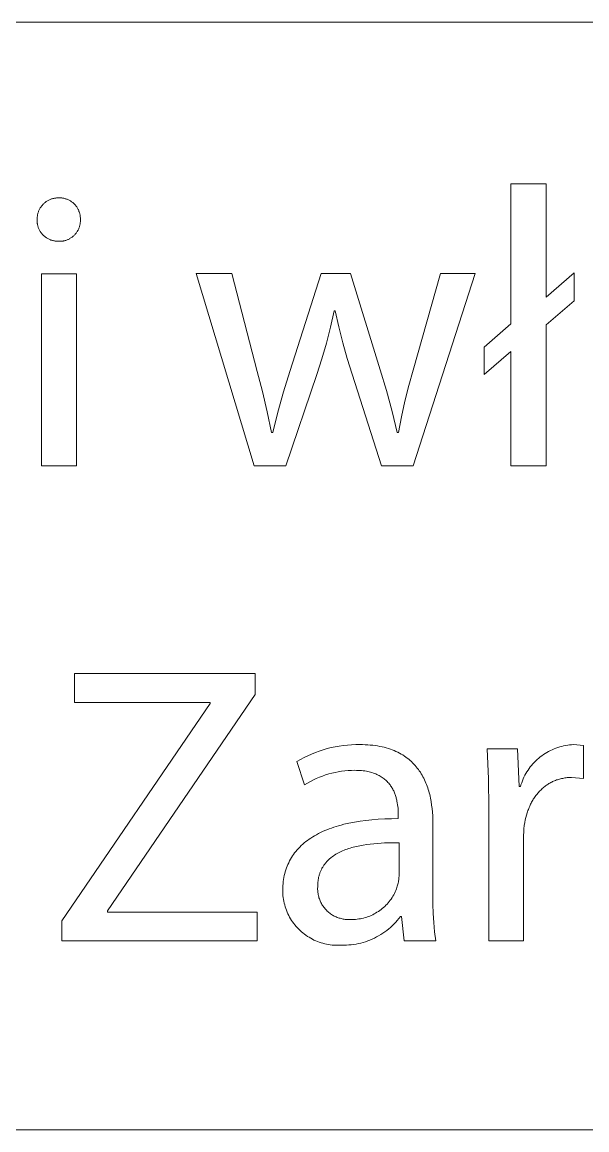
# Model space of a CAD drawing. Header units: millimetres. Extents: x 3269 to 7089, y 1744 to 4413.
# Drawn here: x 6441.5 to 6495.9, y 1743.8 to 1850.5 of the extents above; entities that cross this region are included whole.
import ezdxf

# ---------------------------------------------------------------- set-up
doc = ezdxf.new("R2010")
doc.units = ezdxf.units.MM
doc.header["$MEASUREMENT"] = 0
doc.layers.add('Domyślny', color=7, linetype='Continuous', true_color=0x000000)

msp = doc.modelspace()

# ---------------------------------------------------------------- linework, layer by layer
at = {"layer": 'Domyślny', "color": 18, "lineweight": 15, "true_color": 0x000000}
for p, q in [((5644.93, 1850.54), (7084.91, 1850.54)), ((6488.6, 1821.48), (6488.6, 1834.95)), ((6488.6, 1834.95), (6491.99, 1834.95)), ((6491.99, 1834.95), (6491.99, 1824.04)), ((6443.32, 1832.76), (6443.36, 1832.81)), ((6443.36, 1832.81), (6443.41, 1832.87)), ((6443.41, 1832.87), (6443.45, 1832.92)), ((6443.45, 1832.92), (6443.5, 1832.98)), ((6443.5, 1832.98), (6443.55, 1833.03)), ((6443.55, 1833.03), (6443.6, 1833.07)), ((6443.6, 1833.07), (6443.65, 1833.12)), ((6443.65, 1833.12), (6443.71, 1833.17)), ((6443.71, 1833.17), (6443.77, 1833.21)), ((6443.77, 1833.21), (6443.82, 1833.25)), ((6443.82, 1833.25), (6443.88, 1833.29)), ((6443.88, 1833.29), (6443.94, 1833.33)), ((6443.94, 1833.33), (6444, 1833.36)), ((6444, 1833.36), (6444.07, 1833.39)), ((6444.07, 1833.39), (6444.13, 1833.42)), ((6444.13, 1833.42), (6444.2, 1833.45)), ((6444.2, 1833.45), (6444.26, 1833.48)), ((6444.26, 1833.48), (6444.33, 1833.5)), ((6444.33, 1833.5), (6444.4, 1833.52)), ((6444.4, 1833.52), (6444.46, 1833.54)), ((6444.46, 1833.54), (6444.53, 1833.56)), ((6444.53, 1833.56), (6444.6, 1833.57)), ((6444.6, 1833.57), (6444.67, 1833.58)), ((6444.67, 1833.58), (6444.74, 1833.59)), ((6444.74, 1833.59), (6444.81, 1833.6)), ((6444.81, 1833.6), (6444.88, 1833.6)), ((6444.88, 1833.6), (6444.95, 1833.61)), ((6444.95, 1833.61), (6445.02, 1833.61)), ((6445.02, 1833.61), (6445.09, 1833.61)), ((6445.09, 1833.61), (6445.16, 1833.61)), ((6445.16, 1833.61), (6445.23, 1833.6)), ((6445.23, 1833.6), (6445.3, 1833.6)), ((6445.3, 1833.6), (6445.37, 1833.59)), ((6445.37, 1833.59), (6445.44, 1833.58)), ((6445.44, 1833.58), (6445.51, 1833.57)), ((6445.51, 1833.57), (6445.57, 1833.55)), ((6445.57, 1833.55), (6445.64, 1833.53)), ((6445.64, 1833.53), (6445.71, 1833.51)), ((6445.71, 1833.51), (6445.77, 1833.49)), ((6445.77, 1833.49), (6445.84, 1833.47)), ((6445.84, 1833.47), (6445.9, 1833.44)), ((6445.9, 1833.44), (6445.97, 1833.41)), ((6445.97, 1833.41), (6446.03, 1833.38)), ((6446.03, 1833.38), (6446.09, 1833.35)), ((6446.09, 1833.35), (6446.15, 1833.31)), ((6446.15, 1833.31), (6446.21, 1833.27)), ((6446.21, 1833.27), (6446.26, 1833.23)), ((6446.26, 1833.23), (6446.32, 1833.19)), ((6446.32, 1833.19), (6446.37, 1833.15)), ((6446.37, 1833.15), (6446.43, 1833.1)), ((6446.43, 1833.1), (6446.48, 1833.06)), ((6446.48, 1833.06), (6446.53, 1833.01)), ((6446.53, 1833.01), (6446.58, 1832.96)), ((6446.58, 1832.96), (6446.62, 1832.91)), ((6446.62, 1832.91), (6446.67, 1832.85)), ((6446.67, 1832.85), (6446.71, 1832.8)), ((6442.94, 1831.71), (6442.95, 1831.78)), ((6442.95, 1831.78), (6442.96, 1831.85)), ((6442.96, 1831.85), (6442.97, 1831.92)), ((6442.97, 1831.92), (6442.98, 1831.99)), ((6442.98, 1831.99), (6443, 1832.06)), ((6443, 1832.06), (6443.01, 1832.12)), ((6443.01, 1832.12), (6443.03, 1832.19)), ((6443.03, 1832.19), (6443.06, 1832.26)), ((6443.06, 1832.26), (6443.08, 1832.33)), ((6443.08, 1832.33), (6443.11, 1832.39)), ((6443.11, 1832.39), (6443.14, 1832.45)), ((6443.14, 1832.45), (6443.17, 1832.52)), ((6443.17, 1832.52), (6443.21, 1832.58)), ((6443.21, 1832.58), (6443.24, 1832.64)), ((6443.24, 1832.64), (6443.28, 1832.7)), ((6443.28, 1832.7), (6443.32, 1832.76)), ((6446.71, 1832.8), (6446.75, 1832.74)), ((6446.75, 1832.74), (6446.79, 1832.68)), ((6446.79, 1832.68), (6446.82, 1832.62)), ((6446.82, 1832.62), (6446.86, 1832.56)), ((6446.86, 1832.56), (6446.89, 1832.5)), ((6446.89, 1832.5), (6446.92, 1832.44)), ((6446.92, 1832.44), (6446.95, 1832.38)), ((6446.95, 1832.38), (6446.97, 1832.31)), ((6446.97, 1832.31), (6447, 1832.25)), ((6447, 1832.25), (6447.02, 1832.18)), ((6447.02, 1832.18), (6447.04, 1832.11)), ((6447.04, 1832.11), (6447.05, 1832.05)), ((6447.05, 1832.05), (6447.07, 1831.98)), ((6447.07, 1831.98), (6447.08, 1831.91)), ((6447.08, 1831.91), (6447.09, 1831.84)), ((6447.09, 1831.84), (6447.09, 1831.77)), ((6447.09, 1831.77), (6447.1, 1831.7)), ((6442.94, 1831.64), (6442.94, 1831.71)), ((6442.94, 1831.57), (6442.94, 1831.64)), ((6442.94, 1831.49), (6442.94, 1831.57)), ((6442.94, 1831.43), (6442.94, 1831.49)), ((6442.94, 1831.36), (6442.94, 1831.43)), ((6442.94, 1831.29), (6442.94, 1831.36)), ((6442.95, 1831.22), (6442.94, 1831.29)), ((6442.95, 1831.15), (6442.95, 1831.22)), ((6442.97, 1831.09), (6442.95, 1831.15)), ((6442.98, 1831.02), (6442.97, 1831.09)), ((6442.99, 1830.95), (6442.98, 1831.02)), ((6443.01, 1830.89), (6442.99, 1830.95)), ((6443.03, 1830.82), (6443.01, 1830.89)), ((6443.05, 1830.75), (6443.03, 1830.82)), ((6443.08, 1830.69), (6443.05, 1830.75)), ((6443.1, 1830.63), (6443.08, 1830.69)), ((6446.96, 1830.69), (6446.94, 1830.62)), ((6446.99, 1830.75), (6446.96, 1830.69)), ((6447.01, 1830.82), (6446.99, 1830.75)), ((6447.03, 1830.88), (6447.01, 1830.82)), ((6447.04, 1830.95), (6447.03, 1830.88)), ((6447.06, 1831.02), (6447.04, 1830.95)), ((6447.07, 1831.08), (6447.06, 1831.02)), ((6447.08, 1831.15), (6447.07, 1831.08)), ((6447.09, 1831.22), (6447.08, 1831.15)), ((6447.1, 1831.29), (6447.09, 1831.22)), ((6447.1, 1831.7), (6447.1, 1831.63)), ((6447.1, 1831.63), (6447.1, 1831.56)), ((6447.1, 1831.56), (6447.1, 1831.49)), ((6447.1, 1831.49), (6447.1, 1831.43)), ((6447.1, 1831.43), (6447.1, 1831.36)), ((6447.1, 1831.36), (6447.1, 1831.29)), ((6443.13, 1830.56), (6443.1, 1830.63)), ((6443.16, 1830.5), (6443.13, 1830.56)), ((6443.19, 1830.44), (6443.16, 1830.5)), ((6443.23, 1830.38), (6443.19, 1830.44)), ((6443.27, 1830.33), (6443.23, 1830.38)), ((6443.3, 1830.27), (6443.27, 1830.33)), ((6443.34, 1830.21), (6443.3, 1830.27)), ((6443.39, 1830.16), (6443.34, 1830.21)), ((6443.43, 1830.11), (6443.39, 1830.16)), ((6443.48, 1830.06), (6443.43, 1830.11)), ((6443.53, 1830.01), (6443.48, 1830.06)), ((6443.57, 1829.96), (6443.53, 1830.01)), ((6443.63, 1829.92), (6443.57, 1829.96)), ((6443.68, 1829.87), (6443.63, 1829.92)), ((6443.73, 1829.83), (6443.68, 1829.87)), ((6443.79, 1829.79), (6443.73, 1829.83)), ((6443.84, 1829.75), (6443.79, 1829.79)), ((6443.9, 1829.72), (6443.84, 1829.75)), ((6443.96, 1829.68), (6443.9, 1829.72)), ((6444.02, 1829.65), (6443.96, 1829.68)), ((6444.08, 1829.62), (6444.02, 1829.65)), ((6444.15, 1829.59), (6444.08, 1829.62)), ((6445.95, 1829.61), (6445.89, 1829.59)), ((6446.01, 1829.64), (6445.95, 1829.61)), ((6446.07, 1829.68), (6446.01, 1829.64)), ((6446.13, 1829.71), (6446.07, 1829.68)), ((6446.19, 1829.75), (6446.13, 1829.71)), ((6446.25, 1829.78), (6446.19, 1829.75)), ((6446.3, 1829.82), (6446.25, 1829.78)), ((6446.36, 1829.87), (6446.3, 1829.82)), ((6446.41, 1829.91), (6446.36, 1829.87)), ((6446.46, 1829.96), (6446.41, 1829.91)), ((6446.51, 1830), (6446.46, 1829.96)), ((6446.56, 1830.05), (6446.51, 1830)), ((6446.61, 1830.1), (6446.56, 1830.05)), ((6446.65, 1830.16), (6446.61, 1830.1)), ((6446.69, 1830.21), (6446.65, 1830.16)), ((6446.73, 1830.27), (6446.69, 1830.21)), ((6446.77, 1830.32), (6446.73, 1830.27)), ((6446.81, 1830.38), (6446.77, 1830.32)), ((6446.84, 1830.44), (6446.81, 1830.38)), ((6446.88, 1830.5), (6446.84, 1830.44)), ((6446.91, 1830.56), (6446.88, 1830.5)), ((6446.94, 1830.62), (6446.91, 1830.56)), ((6444.21, 1829.57), (6444.15, 1829.59)), ((6444.27, 1829.54), (6444.21, 1829.57)), ((6444.34, 1829.52), (6444.27, 1829.54)), ((6444.41, 1829.5), (6444.34, 1829.52)), ((6444.47, 1829.49), (6444.41, 1829.5)), ((6444.54, 1829.47), (6444.47, 1829.49)), ((6444.61, 1829.46), (6444.54, 1829.47)), ((6444.67, 1829.45), (6444.61, 1829.46)), ((6444.74, 1829.44), (6444.67, 1829.45)), ((6444.81, 1829.44), (6444.74, 1829.44)), ((6444.88, 1829.43), (6444.81, 1829.44)), ((6444.95, 1829.43), (6444.88, 1829.43)), ((6445.02, 1829.43), (6444.95, 1829.43)), ((6445.09, 1829.43), (6445.02, 1829.43)), ((6445.15, 1829.43), (6445.09, 1829.43)), ((6445.22, 1829.43), (6445.15, 1829.43)), ((6445.29, 1829.44), (6445.22, 1829.43)), ((6445.36, 1829.44), (6445.29, 1829.44)), ((6445.43, 1829.45), (6445.36, 1829.44)), ((6445.49, 1829.46), (6445.43, 1829.45)), ((6445.56, 1829.48), (6445.49, 1829.46)), ((6445.63, 1829.5), (6445.56, 1829.48)), ((6445.69, 1829.51), (6445.63, 1829.5)), ((6445.76, 1829.54), (6445.69, 1829.51)), ((6445.82, 1829.56), (6445.76, 1829.54)), ((6445.89, 1829.59), (6445.82, 1829.56)), ((6443.35, 1826.3), (6446.72, 1826.3)), ((6443.35, 1807.8), (6443.35, 1826.3)), ((6446.72, 1826.3), (6446.72, 1807.8)), ((6463.86, 1807.8), (6458.26, 1826.31)), ((6458.26, 1826.31), (6461.71, 1826.31)), ((6461.71, 1826.31), (6464.15, 1816.89)), ((6467.28, 1816.87), (6470.32, 1826.31)), ((6470.32, 1826.31), (6473.14, 1826.31)), ((6473.14, 1826.31), (6476, 1817.05)), ((6479.19, 1817.02), (6481.82, 1826.31)), ((6485.15, 1826.31), (6479.19, 1807.8)), ((6481.82, 1826.31), (6485.15, 1826.31)), ((6491.99, 1824.04), (6494.7, 1826.38)), ((6494.7, 1826.38), (6494.7, 1823.7)), ((6494.7, 1823.7), (6491.99, 1821.36)), ((6471.57, 1822.71), (6471.21, 1821.16)), ((6471.65, 1822.71), (6471.57, 1822.71)), ((6472, 1821.17), (6471.65, 1822.71)), ((6471.21, 1821.16), (6470.82, 1819.62)), ((6472.39, 1819.64), (6472, 1821.17)), ((6486.01, 1819.22), (6488.6, 1821.48)), ((6491.99, 1821.36), (6491.99, 1807.8)), ((6470.82, 1819.62), (6470.38, 1818.1)), ((6472.82, 1818.13), (6472.39, 1819.64)), ((6486.01, 1816.59), (6486.01, 1819.22)), ((6470.38, 1818.1), (6469.9, 1816.59)), ((6473.3, 1816.63), (6472.82, 1818.13)), ((6488.6, 1818.8), (6486.01, 1816.59)), ((6488.6, 1807.8), (6488.6, 1818.8)), ((6464.15, 1816.89), (6464.66, 1814.94)), ((6466.69, 1814.93), (6467.28, 1816.87)), ((6476, 1817.05), (6476.61, 1815.05)), ((6478.76, 1815.53), (6479.19, 1817.02)), ((6469.9, 1816.59), (6466.91, 1807.8)), ((6476.13, 1807.8), (6473.3, 1816.63)), ((6464.66, 1814.94), (6465.11, 1812.98)), ((6466.15, 1812.97), (6466.69, 1814.93)), ((6476.61, 1815.05), (6477.16, 1813.03)), ((6478.39, 1814.03), (6478.76, 1815.53)), ((6478.06, 1812.52), (6478.39, 1814.03)), ((6465.11, 1812.98), (6465.52, 1811)), ((6465.65, 1811), (6466.15, 1812.97)), ((6477.16, 1813.03), (6477.65, 1811)), ((6477.77, 1811), (6478.06, 1812.52)), ((6465.52, 1811), (6465.65, 1811)), ((6477.65, 1811), (6477.77, 1811)), ((6446.72, 1807.8), (6443.35, 1807.8)), ((6466.91, 1807.8), (6463.86, 1807.8)), ((6479.19, 1807.8), (6476.13, 1807.8)), ((6491.99, 1807.8), (6488.6, 1807.8)), ((6446.54, 1784.98), (6446.54, 1787.77)), ((6446.54, 1787.77), (6463.94, 1787.77)), ((6463.94, 1787.77), (6463.94, 1785.75)), ((6445.32, 1763.95), (6459.62, 1784.87)), ((6459.62, 1784.98), (6446.54, 1784.98)), ((6463.94, 1785.75), (6449.72, 1764.91)), ((6459.62, 1784.87), (6459.62, 1784.98)), ((6470.5, 1780.42), (6470.89, 1780.53)), ((6470.89, 1780.53), (6471.27, 1780.63)), ((6471.27, 1780.63), (6471.66, 1780.71)), ((6471.66, 1780.71), (6472.06, 1780.78)), ((6472.06, 1780.78), (6472.45, 1780.84)), ((6472.45, 1780.84), (6472.85, 1780.88)), ((6472.85, 1780.88), (6473.24, 1780.91)), ((6473.24, 1780.91), (6473.64, 1780.92)), ((6473.64, 1780.92), (6474.04, 1780.93)), ((6474.04, 1780.93), (6474.3, 1780.92)), ((6474.3, 1780.92), (6474.56, 1780.91)), ((6474.56, 1780.91), (6474.81, 1780.9)), ((6474.81, 1780.9), (6475.05, 1780.88)), ((6475.05, 1780.88), (6475.29, 1780.86)), ((6475.29, 1780.86), (6475.52, 1780.83)), ((6475.52, 1780.83), (6475.74, 1780.79)), ((6475.74, 1780.79), (6475.96, 1780.75)), ((6475.96, 1780.75), (6476.18, 1780.71)), ((6476.18, 1780.71), (6476.39, 1780.66)), ((6476.39, 1780.66), (6476.59, 1780.6)), ((6476.59, 1780.6), (6476.79, 1780.54)), ((6476.79, 1780.54), (6476.98, 1780.48)), ((6486.43, 1777.62), (6486.31, 1780.52)), ((6486.31, 1780.52), (6489.25, 1780.52)), ((6489.25, 1780.52), (6489.38, 1776.88)), ((6492.58, 1780.43), (6492.76, 1780.51)), ((6492.76, 1780.51), (6492.94, 1780.58)), ((6492.94, 1780.58), (6493.12, 1780.65)), ((6493.12, 1780.65), (6493.31, 1780.7)), ((6493.31, 1780.7), (6493.5, 1780.75)), ((6493.5, 1780.75), (6493.68, 1780.8)), ((6493.68, 1780.8), (6493.87, 1780.84)), ((6493.87, 1780.84), (6494.07, 1780.87)), ((6494.07, 1780.87), (6494.26, 1780.89)), ((6494.26, 1780.89), (6494.45, 1780.91)), ((6494.45, 1780.91), (6494.64, 1780.92)), ((6494.64, 1780.92), (6495.61, 1780.82)), ((6495.61, 1780.82), (6495.61, 1777.64)), ((6467.96, 1779.28), (6468.31, 1779.48)), ((6468.31, 1779.48), (6468.66, 1779.67)), ((6468.66, 1779.67), (6469.02, 1779.85)), ((6469.02, 1779.85), (6469.38, 1780.01)), ((6469.38, 1780.01), (6469.75, 1780.16)), ((6469.75, 1780.16), (6470.12, 1780.3)), ((6470.12, 1780.3), (6470.5, 1780.42)), ((6476.98, 1780.48), (6477.17, 1780.41)), ((6477.17, 1780.41), (6477.35, 1780.34)), ((6477.35, 1780.34), (6477.52, 1780.26)), ((6477.52, 1780.26), (6477.69, 1780.18)), ((6477.69, 1780.18), (6477.86, 1780.1)), ((6477.86, 1780.1), (6478.02, 1780.01)), ((6478.02, 1780.01), (6478.18, 1779.92)), ((6478.18, 1779.92), (6478.33, 1779.82)), ((6478.33, 1779.82), (6478.47, 1779.72)), ((6478.47, 1779.72), (6478.61, 1779.61)), ((6478.61, 1779.61), (6478.75, 1779.51)), ((6478.75, 1779.51), (6478.88, 1779.4)), ((6490.99, 1779.35), (6491.13, 1779.48)), ((6491.13, 1779.48), (6491.28, 1779.61)), ((6491.28, 1779.61), (6491.43, 1779.73)), ((6491.43, 1779.73), (6491.58, 1779.85)), ((6491.58, 1779.85), (6491.74, 1779.96)), ((6491.74, 1779.96), (6491.9, 1780.07)), ((6491.9, 1780.07), (6492.07, 1780.17)), ((6492.07, 1780.17), (6492.23, 1780.26)), ((6492.23, 1780.26), (6492.41, 1780.35)), ((6492.41, 1780.35), (6492.58, 1780.43)), ((6468.72, 1777.06), (6467.96, 1779.28)), ((6472.59, 1778.39), (6472.28, 1778.36)), ((6472.91, 1778.42), (6472.59, 1778.39)), ((6473.23, 1778.44), (6472.91, 1778.42)), ((6473.54, 1778.45), (6473.23, 1778.44)), ((6473.72, 1778.44), (6473.54, 1778.45)), ((6473.89, 1778.44), (6473.72, 1778.44)), ((6474.05, 1778.43), (6473.89, 1778.44)), ((6474.21, 1778.41), (6474.05, 1778.43)), ((6474.37, 1778.4), (6474.21, 1778.41)), ((6474.52, 1778.38), (6474.37, 1778.4)), ((6474.67, 1778.35), (6474.52, 1778.38)), ((6478.88, 1779.4), (6479.01, 1779.28)), ((6479.01, 1779.28), (6479.13, 1779.16)), ((6479.13, 1779.16), (6479.25, 1779.04)), ((6479.25, 1779.04), (6479.36, 1778.92)), ((6479.36, 1778.92), (6479.47, 1778.79)), ((6479.47, 1778.79), (6479.58, 1778.66)), ((6479.58, 1778.66), (6479.68, 1778.53)), ((6479.68, 1778.53), (6479.77, 1778.39)), ((6479.77, 1778.39), (6479.87, 1778.26)), ((6490.14, 1778.29), (6490.25, 1778.46)), ((6490.25, 1778.46), (6490.36, 1778.61)), ((6490.36, 1778.61), (6490.47, 1778.77)), ((6490.47, 1778.77), (6490.59, 1778.92)), ((6490.59, 1778.92), (6490.72, 1779.07)), ((6490.72, 1779.07), (6490.85, 1779.21)), ((6490.85, 1779.21), (6490.99, 1779.35)), ((6469.27, 1777.38), (6469, 1777.22)), ((6469.56, 1777.52), (6469.27, 1777.38)), ((6469.84, 1777.66), (6469.56, 1777.52)), ((6470.14, 1777.78), (6469.84, 1777.66)), ((6470.43, 1777.89), (6470.14, 1777.78)), ((6470.73, 1778), (6470.43, 1777.89)), ((6471.04, 1778.09), (6470.73, 1778)), ((6471.34, 1778.17), (6471.04, 1778.09)), ((6471.65, 1778.24), (6471.34, 1778.17)), ((6471.96, 1778.31), (6471.65, 1778.24)), ((6472.28, 1778.36), (6471.96, 1778.31)), ((6474.81, 1778.32), (6474.67, 1778.35)), ((6474.95, 1778.29), (6474.81, 1778.32)), ((6475.08, 1778.26), (6474.95, 1778.29)), ((6475.21, 1778.22), (6475.08, 1778.26)), ((6475.34, 1778.18), (6475.21, 1778.22)), ((6475.46, 1778.14), (6475.34, 1778.18)), ((6475.57, 1778.09), (6475.46, 1778.14)), ((6475.69, 1778.04), (6475.57, 1778.09)), ((6475.79, 1777.99), (6475.69, 1778.04)), ((6475.9, 1777.94), (6475.79, 1777.99)), ((6476, 1777.88), (6475.9, 1777.94)), ((6476.1, 1777.82), (6476, 1777.88)), ((6476.19, 1777.76), (6476.1, 1777.82)), ((6476.28, 1777.7), (6476.19, 1777.76)), ((6476.37, 1777.63), (6476.28, 1777.7)), ((6476.45, 1777.56), (6476.37, 1777.63)), ((6476.53, 1777.49), (6476.45, 1777.56)), ((6476.61, 1777.42), (6476.53, 1777.49)), ((6476.68, 1777.35), (6476.61, 1777.42)), ((6476.75, 1777.28), (6476.68, 1777.35)), ((6479.87, 1778.26), (6479.95, 1778.12)), ((6479.95, 1778.12), (6480.04, 1777.97)), ((6480.04, 1777.97), (6480.12, 1777.83)), ((6480.12, 1777.83), (6480.2, 1777.68)), ((6480.2, 1777.68), (6480.27, 1777.53)), ((6480.27, 1777.53), (6480.34, 1777.38)), ((6480.34, 1777.38), (6480.4, 1777.22)), ((6486.46, 1774.73), (6486.43, 1777.62)), ((6489.64, 1777.25), (6489.71, 1777.43)), ((6489.71, 1777.43), (6489.78, 1777.61)), ((6489.78, 1777.61), (6489.86, 1777.78)), ((6489.86, 1777.78), (6489.95, 1777.96)), ((6489.95, 1777.96), (6490.04, 1778.13)), ((6490.04, 1778.13), (6490.14, 1778.29)), ((6492.53, 1777.31), (6492.44, 1777.26)), ((6492.62, 1777.35), (6492.53, 1777.31)), ((6492.72, 1777.4), (6492.62, 1777.35)), ((6492.81, 1777.44), (6492.72, 1777.4)), ((6492.9, 1777.47), (6492.81, 1777.44)), ((6493, 1777.51), (6492.9, 1777.47)), ((6493.09, 1777.54), (6493, 1777.51)), ((6493.19, 1777.57), (6493.09, 1777.54)), ((6493.29, 1777.6), (6493.19, 1777.57)), ((6493.39, 1777.63), (6493.29, 1777.6)), ((6493.49, 1777.65), (6493.39, 1777.63)), ((6493.6, 1777.67), (6493.49, 1777.65)), ((6493.7, 1777.69), (6493.6, 1777.67)), ((6493.8, 1777.71), (6493.7, 1777.69)), ((6493.91, 1777.72), (6493.8, 1777.71)), ((6494.02, 1777.74), (6493.91, 1777.72)), ((6494.12, 1777.74), (6494.02, 1777.74)), ((6494.23, 1777.75), (6494.12, 1777.74)), ((6494.34, 1777.75), (6494.23, 1777.75)), ((6494.45, 1777.76), (6494.34, 1777.75)), ((6495.61, 1777.64), (6494.45, 1777.76)), ((6469, 1777.22), (6468.72, 1777.06)), ((6476.82, 1777.2), (6476.75, 1777.28)), ((6476.89, 1777.12), (6476.82, 1777.2)), ((6476.95, 1777.04), (6476.89, 1777.12)), ((6477, 1776.96), (6476.95, 1777.04)), ((6477.06, 1776.88), (6477, 1776.96)), ((6477.11, 1776.8), (6477.06, 1776.88)), ((6477.16, 1776.71), (6477.11, 1776.8)), ((6477.21, 1776.63), (6477.16, 1776.71)), ((6477.26, 1776.54), (6477.21, 1776.63)), ((6477.3, 1776.45), (6477.26, 1776.54)), ((6477.34, 1776.37), (6477.3, 1776.45)), ((6477.38, 1776.28), (6477.34, 1776.37)), ((6477.41, 1776.19), (6477.38, 1776.28)), ((6480.4, 1777.22), (6480.47, 1777.07)), ((6480.47, 1777.07), (6480.53, 1776.91)), ((6480.53, 1776.91), (6480.58, 1776.75)), ((6480.58, 1776.75), (6480.63, 1776.59)), ((6480.63, 1776.59), (6480.68, 1776.43)), ((6480.68, 1776.43), (6480.73, 1776.27)), ((6480.73, 1776.27), (6480.77, 1776.1)), ((6489.38, 1776.88), (6489.52, 1776.88)), ((6489.52, 1776.88), (6489.57, 1777.06)), ((6489.57, 1777.06), (6489.64, 1777.25)), ((6491.2, 1776.24), (6491.13, 1776.16)), ((6491.26, 1776.32), (6491.2, 1776.24)), ((6491.33, 1776.4), (6491.26, 1776.32)), ((6491.4, 1776.47), (6491.33, 1776.4)), ((6491.48, 1776.54), (6491.4, 1776.47)), ((6491.55, 1776.61), (6491.48, 1776.54)), ((6491.62, 1776.68), (6491.55, 1776.61)), ((6491.7, 1776.75), (6491.62, 1776.68)), ((6491.78, 1776.81), (6491.7, 1776.75)), ((6491.86, 1776.88), (6491.78, 1776.81)), ((6491.94, 1776.94), (6491.86, 1776.88)), ((6492.02, 1777), (6491.94, 1776.94)), ((6492.1, 1777.05), (6492.02, 1777)), ((6492.18, 1777.11), (6492.1, 1777.05)), ((6492.27, 1777.16), (6492.18, 1777.11)), ((6492.36, 1777.21), (6492.27, 1777.16)), ((6492.44, 1777.26), (6492.36, 1777.21)), ((6477.44, 1776.1), (6477.41, 1776.19)), ((6477.47, 1776.01), (6477.44, 1776.1)), ((6477.5, 1775.92), (6477.47, 1776.01)), ((6477.53, 1775.83), (6477.5, 1775.92)), ((6477.55, 1775.75), (6477.53, 1775.83)), ((6477.58, 1775.66), (6477.55, 1775.75)), ((6477.6, 1775.57), (6477.58, 1775.66)), ((6477.62, 1775.48), (6477.6, 1775.57)), ((6477.65, 1775.3), (6477.62, 1775.48)), ((6477.68, 1775.13), (6477.65, 1775.3)), ((6480.77, 1776.1), (6480.81, 1775.94)), ((6480.81, 1775.94), (6480.85, 1775.77)), ((6480.85, 1775.77), (6480.88, 1775.6)), ((6480.88, 1775.6), (6480.91, 1775.43)), ((6480.91, 1775.43), (6480.96, 1775.09)), ((6490.5, 1775.17), (6490.45, 1775.08)), ((6490.55, 1775.27), (6490.5, 1775.17)), ((6490.6, 1775.37), (6490.55, 1775.27)), ((6490.65, 1775.46), (6490.6, 1775.37)), ((6490.71, 1775.56), (6490.65, 1775.46)), ((6490.76, 1775.65), (6490.71, 1775.56)), ((6490.82, 1775.74), (6490.76, 1775.65)), ((6490.88, 1775.83), (6490.82, 1775.74)), ((6490.94, 1775.91), (6490.88, 1775.83)), ((6491, 1776), (6490.94, 1775.91)), ((6491.07, 1776.08), (6491, 1776)), ((6491.13, 1776.16), (6491.07, 1776.08)), ((6477.7, 1774.95), (6477.68, 1775.13)), ((6477.72, 1774.78), (6477.7, 1774.95)), ((6477.73, 1774.62), (6477.72, 1774.78)), ((6477.74, 1774.46), (6477.73, 1774.62)), ((6477.74, 1774.31), (6477.74, 1774.46)), ((6477.74, 1774.16), (6477.74, 1774.31)), ((6477.74, 1773.79), (6477.74, 1774.16)), ((6480.96, 1775.09), (6481, 1774.75)), ((6481, 1774.75), (6481.04, 1774.4)), ((6481.04, 1774.4), (6481.06, 1774.05)), ((6486.46, 1762.01), (6486.46, 1774.73)), ((6490.1, 1774.12), (6490.04, 1773.9)), ((6490.17, 1774.34), (6490.1, 1774.12)), ((6490.2, 1774.45), (6490.17, 1774.34)), ((6490.24, 1774.56), (6490.2, 1774.45)), ((6490.28, 1774.67), (6490.24, 1774.56)), ((6490.32, 1774.77), (6490.28, 1774.67)), ((6490.36, 1774.87), (6490.32, 1774.77)), ((6490.41, 1774.98), (6490.36, 1774.87)), ((6490.45, 1775.08), (6490.41, 1774.98)), ((6471.76, 1773.03), (6471.99, 1773.1)), ((6471.99, 1773.1), (6472.23, 1773.17)), ((6472.23, 1773.17), (6472.48, 1773.24)), ((6472.48, 1773.24), (6472.99, 1773.35)), ((6472.99, 1773.35), (6473.51, 1773.46)), ((6473.51, 1773.46), (6474.06, 1773.55)), ((6474.06, 1773.55), (6474.63, 1773.62)), ((6474.63, 1773.62), (6475.21, 1773.68)), ((6475.21, 1773.68), (6475.82, 1773.73)), ((6475.82, 1773.73), (6476.44, 1773.77)), ((6476.44, 1773.77), (6477.08, 1773.78)), ((6477.08, 1773.78), (6477.74, 1773.79)), ((6481.06, 1774.05), (6481.07, 1773.7)), ((6481.07, 1773.7), (6481.08, 1773.36)), ((6481.08, 1773.36), (6481.08, 1766.42)), ((6489.89, 1773.12), (6489.86, 1772.81)), ((6489.94, 1773.43), (6489.89, 1773.12)), ((6489.98, 1773.67), (6489.94, 1773.43)), ((6490.04, 1773.9), (6489.98, 1773.67)), ((6469.32, 1771.92), (6469.5, 1772.03)), ((6469.5, 1772.03), (6469.68, 1772.14)), ((6469.68, 1772.14), (6469.86, 1772.24)), ((6469.86, 1772.24), (6470.05, 1772.35)), ((6470.05, 1772.35), (6470.25, 1772.44)), ((6470.25, 1772.44), (6470.45, 1772.54)), ((6470.45, 1772.54), (6470.65, 1772.63)), ((6470.65, 1772.63), (6470.86, 1772.72)), ((6470.86, 1772.72), (6471.08, 1772.8)), ((6471.08, 1772.8), (6471.3, 1772.88)), ((6471.3, 1772.88), (6471.53, 1772.96)), ((6471.53, 1772.96), (6471.76, 1773.03)), ((6489.81, 1772.18), (6489.8, 1771.87)), ((6489.83, 1772.49), (6489.81, 1772.18)), ((6489.86, 1772.81), (6489.83, 1772.49)), ((6467.99, 1770.78), (6468.12, 1770.92)), ((6468.12, 1770.92), (6468.25, 1771.05)), ((6468.25, 1771.05), (6468.39, 1771.19)), ((6468.39, 1771.19), (6468.53, 1771.32)), ((6468.53, 1771.32), (6468.68, 1771.45)), ((6468.68, 1771.45), (6468.83, 1771.57)), ((6468.83, 1771.57), (6468.99, 1771.69)), ((6468.99, 1771.69), (6469.15, 1771.81)), ((6469.15, 1771.81), (6469.32, 1771.92)), ((6473.11, 1770.95), (6472.96, 1770.9)), ((6473.26, 1770.99), (6473.11, 1770.95)), ((6473.41, 1771.03), (6473.26, 1770.99)), ((6473.72, 1771.11), (6473.41, 1771.03)), ((6474.04, 1771.18), (6473.72, 1771.11)), ((6474.37, 1771.24), (6474.04, 1771.18)), ((6474.71, 1771.29), (6474.37, 1771.24)), ((6475.04, 1771.34), (6474.71, 1771.29)), ((6475.39, 1771.37), (6475.04, 1771.34)), ((6475.73, 1771.4), (6475.39, 1771.37)), ((6476.08, 1771.42), (6475.73, 1771.4)), ((6476.43, 1771.44), (6476.08, 1771.42)), ((6477.13, 1771.45), (6476.43, 1771.44)), ((6477.82, 1771.45), (6477.13, 1771.45)), ((6477.82, 1768.23), (6477.82, 1771.45)), ((6489.8, 1771.87), (6489.8, 1762.01)), ((6467.26, 1769.71), (6467.35, 1769.87)), ((6467.35, 1769.87), (6467.44, 1770.03)), ((6467.44, 1770.03), (6467.54, 1770.19)), ((6467.54, 1770.19), (6467.64, 1770.34)), ((6467.64, 1770.34), (6467.75, 1770.49)), ((6467.75, 1770.49), (6467.87, 1770.63)), ((6467.87, 1770.63), (6467.99, 1770.78)), ((6471.06, 1769.86), (6471.01, 1769.81)), ((6471.11, 1769.9), (6471.06, 1769.86)), ((6471.16, 1769.95), (6471.11, 1769.9)), ((6471.22, 1769.99), (6471.16, 1769.95)), ((6471.27, 1770.03), (6471.22, 1769.99)), ((6471.38, 1770.12), (6471.27, 1770.03)), ((6471.49, 1770.2), (6471.38, 1770.12)), ((6471.61, 1770.28), (6471.49, 1770.2)), ((6471.73, 1770.35), (6471.61, 1770.28)), ((6471.86, 1770.42), (6471.73, 1770.35)), ((6471.98, 1770.49), (6471.86, 1770.42)), ((6472.11, 1770.56), (6471.98, 1770.49)), ((6472.25, 1770.62), (6472.11, 1770.56)), ((6472.38, 1770.68), (6472.25, 1770.62)), ((6472.52, 1770.74), (6472.38, 1770.68)), ((6472.66, 1770.8), (6472.52, 1770.74)), ((6472.81, 1770.85), (6472.66, 1770.8)), ((6472.96, 1770.9), (6472.81, 1770.85)), ((6466.85, 1768.67), (6466.9, 1768.85)), ((6466.9, 1768.85), (6466.96, 1769.03)), ((6466.96, 1769.03), (6467.03, 1769.2)), ((6467.03, 1769.2), (6467.1, 1769.37)), ((6467.1, 1769.37), (6467.18, 1769.54)), ((6467.18, 1769.54), (6467.26, 1769.71)), ((6470.3, 1768.82), (6470.27, 1768.76)), ((6470.33, 1768.88), (6470.3, 1768.82)), ((6470.36, 1768.94), (6470.33, 1768.88)), ((6470.39, 1769.01), (6470.36, 1768.94)), ((6470.42, 1769.06), (6470.39, 1769.01)), ((6470.46, 1769.12), (6470.42, 1769.06)), ((6470.49, 1769.18), (6470.46, 1769.12)), ((6470.53, 1769.24), (6470.49, 1769.18)), ((6470.57, 1769.3), (6470.53, 1769.24)), ((6470.61, 1769.35), (6470.57, 1769.3)), ((6470.65, 1769.4), (6470.61, 1769.35)), ((6470.69, 1769.46), (6470.65, 1769.4)), ((6470.73, 1769.51), (6470.69, 1769.46)), ((6470.78, 1769.56), (6470.73, 1769.51)), ((6470.82, 1769.61), (6470.78, 1769.56)), ((6470.87, 1769.66), (6470.82, 1769.61)), ((6470.91, 1769.71), (6470.87, 1769.66)), ((6470.96, 1769.76), (6470.91, 1769.71)), ((6471.01, 1769.81), (6470.96, 1769.76)), ((6466.64, 1767.52), (6466.66, 1767.72)), ((6466.66, 1767.72), (6466.68, 1767.92)), ((6466.68, 1767.92), (6466.72, 1768.11)), ((6466.72, 1768.11), (6466.75, 1768.3)), ((6466.75, 1768.3), (6466.8, 1768.49)), ((6466.8, 1768.49), (6466.85, 1768.67)), ((6470.01, 1767.76), (6470, 1767.69)), ((6470.02, 1767.84), (6470.01, 1767.76)), ((6470.03, 1767.92), (6470.02, 1767.84)), ((6470.04, 1767.99), (6470.03, 1767.92)), ((6470.06, 1768.07), (6470.04, 1767.99)), ((6470.07, 1768.14), (6470.06, 1768.07)), ((6470.09, 1768.21), (6470.07, 1768.14)), ((6470.11, 1768.28), (6470.09, 1768.21)), ((6470.13, 1768.36), (6470.11, 1768.28)), ((6470.15, 1768.42), (6470.13, 1768.36)), ((6470.17, 1768.49), (6470.15, 1768.42)), ((6470.19, 1768.56), (6470.17, 1768.49)), ((6470.22, 1768.63), (6470.19, 1768.56)), ((6470.24, 1768.69), (6470.22, 1768.63)), ((6470.27, 1768.76), (6470.24, 1768.69)), ((6477.76, 1767.69), (6477.78, 1767.8)), ((6477.78, 1767.8), (6477.8, 1767.9)), ((6477.8, 1767.9), (6477.81, 1768.01)), ((6477.81, 1768.12), (6477.82, 1768.23)), ((6477.81, 1768.01), (6477.81, 1768.12)), ((6466.61, 1766.91), (6466.62, 1767.12)), ((6466.61, 1766.73), (6466.61, 1766.91)), ((6466.62, 1766.54), (6466.61, 1766.73)), ((6466.62, 1767.32), (6466.64, 1767.52)), ((6466.62, 1767.12), (6466.62, 1767.32)), ((6469.98, 1767.17), (6469.97, 1767.07)), ((6469.97, 1767.07), (6469.97, 1766.97)), ((6469.97, 1766.97), (6469.98, 1766.87)), ((6469.99, 1767.44), (6469.98, 1767.36)), ((6469.98, 1767.36), (6469.98, 1767.28)), ((6469.98, 1767.28), (6469.98, 1767.17)), ((6469.98, 1766.87), (6469.99, 1766.77)), ((6470, 1767.61), (6469.99, 1767.53)), ((6469.99, 1767.53), (6469.99, 1767.44)), ((6469.99, 1766.77), (6470, 1766.66)), ((6470, 1767.69), (6470, 1767.61)), ((6470, 1766.66), (6470.01, 1766.56)), ((6477.37, 1766.58), (6477.44, 1766.73)), ((6477.44, 1766.73), (6477.5, 1766.87)), ((6477.5, 1766.87), (6477.56, 1767.01)), ((6477.56, 1767.01), (6477.62, 1767.16)), ((6477.62, 1767.16), (6477.65, 1767.27)), ((6477.65, 1767.27), (6477.68, 1767.37)), ((6477.68, 1767.37), (6477.71, 1767.47)), ((6477.71, 1767.47), (6477.74, 1767.58)), ((6477.74, 1767.58), (6477.76, 1767.69)), ((6466.63, 1766.36), (6466.62, 1766.54)), ((6466.65, 1766.18), (6466.63, 1766.36)), ((6466.68, 1766), (6466.65, 1766.18)), ((6466.71, 1765.82), (6466.68, 1766)), ((6466.75, 1765.65), (6466.71, 1765.82)), ((6466.8, 1765.47), (6466.75, 1765.65)), ((6470.01, 1766.56), (6470.03, 1766.46)), ((6470.03, 1766.46), (6470.05, 1766.36)), ((6470.05, 1766.36), (6470.08, 1766.26)), ((6470.08, 1766.26), (6470.1, 1766.16)), ((6470.1, 1766.16), (6470.14, 1766.07)), ((6470.14, 1766.07), (6470.17, 1765.97)), ((6470.17, 1765.97), (6470.21, 1765.88)), ((6470.21, 1765.88), (6470.25, 1765.78)), ((6470.25, 1765.78), (6470.29, 1765.69)), ((6470.29, 1765.69), (6470.34, 1765.6)), ((6470.34, 1765.6), (6470.39, 1765.51)), ((6476.66, 1765.55), (6476.76, 1765.67)), ((6476.76, 1765.67), (6476.86, 1765.79)), ((6476.86, 1765.79), (6476.96, 1765.92)), ((6476.96, 1765.92), (6477.05, 1766.04)), ((6477.05, 1766.04), (6477.14, 1766.18)), ((6477.14, 1766.18), (6477.22, 1766.31)), ((6477.22, 1766.31), (6477.3, 1766.45)), ((6477.3, 1766.45), (6477.37, 1766.58)), ((6481.08, 1766.42), (6481.08, 1765.54)), ((6449.72, 1764.91), (6449.72, 1764.78)), ((6449.72, 1764.78), (6464.14, 1764.78)), ((6464.14, 1764.78), (6464.14, 1762.01)), ((6466.85, 1765.29), (6466.8, 1765.47)), ((6466.9, 1765.12), (6466.85, 1765.29)), ((6466.97, 1764.95), (6466.9, 1765.12)), ((6467.03, 1764.78), (6466.97, 1764.95)), ((6467.11, 1764.62), (6467.03, 1764.78)), ((6467.19, 1764.45), (6467.11, 1764.62)), ((6470.39, 1765.51), (6470.45, 1765.43)), ((6470.45, 1765.43), (6470.5, 1765.34)), ((6470.5, 1765.34), (6470.56, 1765.26)), ((6470.56, 1765.26), (6470.63, 1765.18)), ((6470.63, 1765.18), (6470.69, 1765.1)), ((6470.69, 1765.1), (6470.76, 1765.02)), ((6470.76, 1765.02), (6470.83, 1764.95)), ((6470.83, 1764.95), (6470.9, 1764.88)), ((6470.9, 1764.88), (6470.98, 1764.81)), ((6470.98, 1764.81), (6471.06, 1764.74)), ((6471.06, 1764.74), (6471.14, 1764.68)), ((6471.14, 1764.68), (6471.22, 1764.62)), ((6471.22, 1764.62), (6471.3, 1764.56)), ((6471.3, 1764.56), (6471.39, 1764.5)), ((6471.39, 1764.5), (6471.48, 1764.45)), ((6475.14, 1764.46), (6475.28, 1764.53)), ((6475.28, 1764.53), (6475.42, 1764.6)), ((6475.42, 1764.6), (6475.56, 1764.67)), ((6475.56, 1764.67), (6475.69, 1764.76)), ((6475.69, 1764.76), (6475.83, 1764.84)), ((6475.83, 1764.84), (6475.95, 1764.93)), ((6475.95, 1764.93), (6476.08, 1765.02)), ((6476.08, 1765.02), (6476.2, 1765.12)), ((6476.2, 1765.12), (6476.32, 1765.22)), ((6476.32, 1765.22), (6476.44, 1765.33)), ((6476.44, 1765.33), (6476.55, 1765.44)), ((6476.55, 1765.44), (6476.66, 1765.55)), ((6481.08, 1765.54), (6481.11, 1764.65)), ((6481.11, 1764.65), (6481.16, 1763.77)), ((6445.32, 1762.01), (6445.32, 1763.95)), ((6467.27, 1764.29), (6467.19, 1764.45)), ((6467.37, 1764.14), (6467.27, 1764.29)), ((6467.46, 1763.98), (6467.37, 1764.14)), ((6467.56, 1763.83), (6467.46, 1763.98)), ((6467.67, 1763.68), (6467.56, 1763.83)), ((6467.78, 1763.54), (6467.67, 1763.68)), ((6467.9, 1763.4), (6467.78, 1763.54)), ((6471.48, 1764.45), (6471.57, 1764.4)), ((6471.57, 1764.4), (6471.66, 1764.36)), ((6471.66, 1764.36), (6471.75, 1764.31)), ((6471.75, 1764.31), (6471.85, 1764.27)), ((6471.85, 1764.27), (6471.94, 1764.24)), ((6471.94, 1764.24), (6472.04, 1764.21)), ((6472.04, 1764.21), (6472.14, 1764.18)), ((6472.14, 1764.18), (6472.24, 1764.15)), ((6472.24, 1764.15), (6472.34, 1764.13)), ((6472.34, 1764.13), (6472.44, 1764.11)), ((6472.44, 1764.11), (6472.54, 1764.09)), ((6472.54, 1764.09), (6472.64, 1764.08)), ((6472.64, 1764.08), (6472.74, 1764.07)), ((6472.74, 1764.07), (6472.84, 1764.07)), ((6472.84, 1764.07), (6472.95, 1764.06)), ((6472.95, 1764.06), (6473.05, 1764.07)), ((6473.05, 1764.07), (6473.15, 1764.07)), ((6473.15, 1764.07), (6473.31, 1764.07)), ((6473.31, 1764.07), (6473.46, 1764.07)), ((6473.46, 1764.07), (6473.62, 1764.08)), ((6473.62, 1764.08), (6473.78, 1764.1)), ((6473.78, 1764.1), (6473.93, 1764.12)), ((6473.93, 1764.12), (6474.09, 1764.14)), ((6474.09, 1764.14), (6474.24, 1764.17)), ((6474.24, 1764.17), (6474.4, 1764.21)), ((6474.4, 1764.21), (6474.55, 1764.25)), ((6474.55, 1764.25), (6474.7, 1764.29)), ((6474.7, 1764.29), (6474.85, 1764.34)), ((6474.85, 1764.34), (6474.99, 1764.4)), ((6474.99, 1764.4), (6475.14, 1764.46)), ((6477.17, 1763.47), (6476.99, 1763.31)), ((6477.33, 1763.63), (6477.17, 1763.47)), ((6477.5, 1763.8), (6477.33, 1763.63)), ((6477.65, 1763.98), (6477.5, 1763.8)), ((6477.8, 1764.15), (6477.65, 1763.98)), ((6477.95, 1764.34), (6477.8, 1764.15)), ((6478.05, 1764.34), (6477.95, 1764.34)), ((6478.31, 1762.01), (6478.05, 1764.34)), ((6481.16, 1763.77), (6481.25, 1762.89)), ((6468.02, 1763.27), (6467.9, 1763.4)), ((6468.15, 1763.13), (6468.02, 1763.27)), ((6468.28, 1763.01), (6468.15, 1763.13)), ((6468.41, 1762.88), (6468.28, 1763.01)), ((6468.55, 1762.77), (6468.41, 1762.88)), ((6468.69, 1762.65), (6468.55, 1762.77)), ((6468.84, 1762.55), (6468.69, 1762.65)), ((6468.99, 1762.44), (6468.84, 1762.55)), ((6469.14, 1762.35), (6468.99, 1762.44)), ((6475.65, 1762.39), (6475.44, 1762.28)), ((6475.85, 1762.5), (6475.65, 1762.39)), ((6476.06, 1762.62), (6475.85, 1762.5)), ((6476.25, 1762.74), (6476.06, 1762.62)), ((6476.44, 1762.88), (6476.25, 1762.74)), ((6476.63, 1763.02), (6476.44, 1762.88)), ((6476.82, 1763.16), (6476.63, 1763.02)), ((6476.99, 1763.31), (6476.82, 1763.16)), ((6481.25, 1762.89), (6481.37, 1762.01)), ((6464.14, 1762.01), (6445.32, 1762.01)), ((6469.3, 1762.26), (6469.14, 1762.35)), ((6469.46, 1762.17), (6469.3, 1762.26)), ((6469.62, 1762.09), (6469.46, 1762.17)), ((6469.79, 1762.01), (6469.62, 1762.09)), ((6469.96, 1761.94), (6469.79, 1762.01)), ((6470.13, 1761.88), (6469.96, 1761.94)), ((6470.3, 1761.82), (6470.13, 1761.88)), ((6470.47, 1761.77), (6470.3, 1761.82)), ((6470.65, 1761.72), (6470.47, 1761.77)), ((6470.83, 1761.68), (6470.65, 1761.72)), ((6471, 1761.65), (6470.83, 1761.68)), ((6471.18, 1761.62), (6471, 1761.65)), ((6471.36, 1761.6), (6471.18, 1761.62)), ((6471.55, 1761.59), (6471.36, 1761.6)), ((6471.73, 1761.58), (6471.55, 1761.59)), ((6471.91, 1761.58), (6471.73, 1761.58)), ((6472.09, 1761.58), (6471.91, 1761.58)), ((6472.27, 1761.59), (6472.09, 1761.58)), ((6472.51, 1761.59), (6472.27, 1761.59)), ((6472.74, 1761.6), (6472.51, 1761.59)), ((6472.97, 1761.61), (6472.74, 1761.6)), ((6473.21, 1761.63), (6472.97, 1761.61)), ((6473.44, 1761.66), (6473.21, 1761.63)), ((6473.67, 1761.7), (6473.44, 1761.66)), ((6473.9, 1761.75), (6473.67, 1761.7)), ((6474.13, 1761.8), (6473.9, 1761.75)), ((6474.35, 1761.86), (6474.13, 1761.8)), ((6474.57, 1761.93), (6474.35, 1761.86)), ((6474.8, 1762.01), (6474.57, 1761.93)), ((6475.01, 1762.09), (6474.8, 1762.01)), ((6475.23, 1762.18), (6475.01, 1762.09)), ((6475.44, 1762.28), (6475.23, 1762.18)), ((6481.37, 1762.01), (6478.31, 1762.01)), ((6489.8, 1762.01), (6486.46, 1762.01)), ((7084.91, 1743.8), (3268.54, 1743.8)), ((7084.91, 1743.8), (5644.93, 1743.8))]:
    msp.add_line(p, q, dxfattribs=at)

doc.saveas('drawing.dxf')
